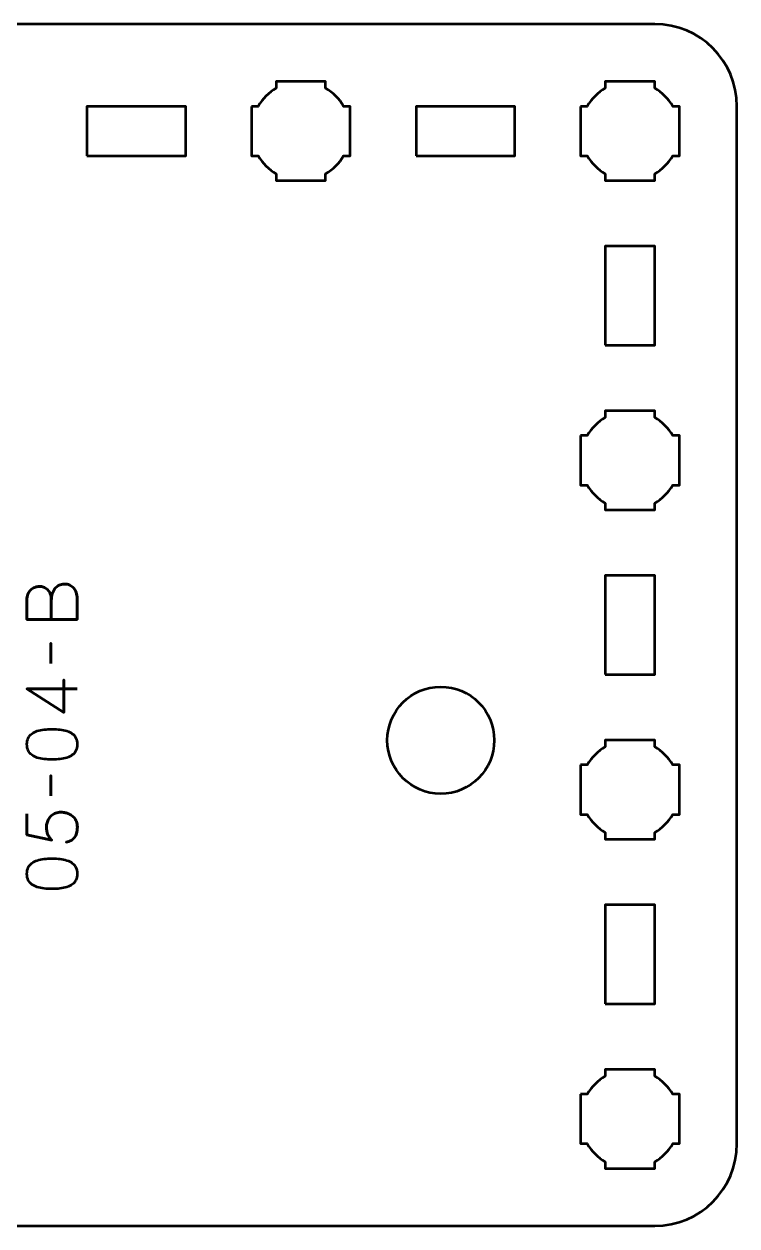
# Model space of a CAD drawing. Header units: centimetres. Extents: x -15.2 to -5.8, y -26.5 to -11.2.
# Drawn here: x -10.18 to -5.85, y -26.5 to -19.2 of the extents above; entities that cross this region are included whole.
import ezdxf

# ---------------------------------------------------------------- set-up
doc = ezdxf.new("R2010")
doc.units = ezdxf.units.CM
doc.header["$MEASUREMENT"] = 0
doc.layers.add('Layer 1', color=7, linetype='Continuous')

msp = doc.modelspace()

# ---------------------------------------------------------------- linework, layer by layer
at = {"layer": 'Layer 1', "lineweight": 53}
for points in [[(-9.8, -20.00001), (-9.2, -20.00001), (-9.2, -19.70001), (-9.8, -19.70001), (-9.8, -20.00001)], [(-7.8, -20.00001), (-7.2, -20.00001), (-7.2, -19.70001), (-7.8, -19.70001), (-7.8, -20.00001)], [(-6.65, -21.15001), (-6.35, -21.15001), (-6.35, -20.55001), (-6.65, -20.55001), (-6.65, -21.15001)], [(-6.65, -23.15001), (-6.35, -23.15001), (-6.35, -22.55001), (-6.65, -22.55001), (-6.65, -23.15001)], [(-6.65, -25.15001), (-6.35, -25.15001), (-6.35, -24.55001), (-6.65, -24.55001), (-6.65, -25.15001)]]:
    msp.add_lwpolyline(points, close=True, dxfattribs=at)
msp.add_ellipse((-7.65, -23.55), major_axis=(0, 0.325), ratio=1, dxfattribs=at)
for points, knots in [([(-15.15, -26.00001), (-15.15, -26.00001), (-15.15, -19.70001), (-15.15, -19.70001), (-15.15, -19.70001), (-15.15, -19.42392), (-14.92609, -19.20001), (-14.65, -19.20001), (-14.65, -19.20001), (-14.65, -19.20001), (-6.35, -19.20001), (-6.35, -19.20001), (-6.35, -19.20001), (-6.07391, -19.20001), (-5.85, -19.42392), (-5.85, -19.70001), (-5.85, -19.70001), (-5.85, -19.70001), (-5.85, -26.00001), (-5.85, -26.00001), (-5.85, -26.00001), (-5.85, -26.2761), (-6.07391, -26.50001), (-6.35, -26.50001), (-6.35, -26.50001), (-6.35, -26.50001), (-14.65, -26.50001), (-14.65, -26.50001), (-14.65, -26.50001), (-14.92609, -26.50001), (-15.15, -26.2761), (-15.15, -26.00001)], [0, 0, 0, 0, 0.125, 0.125, 0.125, 0.125, 0.25, 0.25, 0.25, 0.25, 0.375, 0.375, 0.375, 0.375, 0.5, 0.5, 0.5, 0.5, 0.625, 0.625, 0.625, 0.625, 0.75, 0.75, 0.75, 0.75, 0.875, 0.875, 0.875, 0.875, 1, 1, 1, 1]), ([(-8.8, -19.70001), (-8.8, -19.70001), (-8.75985, -19.70001), (-8.75985, -19.70001), (-8.75985, -19.70001), (-8.7335, -19.65448), (-8.69553, -19.61651), (-8.65, -19.59016), (-8.65, -19.59016), (-8.65, -19.59016), (-8.65, -19.55001), (-8.65, -19.55001), (-8.65, -19.55001), (-8.65, -19.55001), (-8.5, -19.55001), (-8.5, -19.55001), (-8.5, -19.55001), (-8.5, -19.55001), (-8.35, -19.55001), (-8.35, -19.55001), (-8.35, -19.55001), (-8.35, -19.55001), (-8.35, -19.59016), (-8.35, -19.59016), (-8.35, -19.59016), (-8.30447, -19.61651), (-8.2665, -19.65448), (-8.24015, -19.70001), (-8.24015, -19.70001), (-8.24015, -19.70001), (-8.2, -19.70001), (-8.2, -19.70001), (-8.2, -19.70001), (-8.2, -19.70001), (-8.2, -19.85001), (-8.2, -19.85001), (-8.2, -19.85001), (-8.2, -19.85001), (-8.2, -20.00001), (-8.2, -20.00001), (-8.2, -20.00001), (-8.2, -20.00001), (-8.24015, -20.00001), (-8.24015, -20.00001), (-8.24015, -20.00001), (-8.2665, -20.04554), (-8.30447, -20.08351), (-8.35, -20.10986), (-8.35, -20.10986), (-8.35, -20.10986), (-8.35, -20.15001), (-8.35, -20.15001), (-8.35, -20.15001), (-8.35, -20.15001), (-8.5, -20.15001), (-8.5, -20.15001), (-8.5, -20.15001), (-8.5, -20.15001), (-8.65, -20.15001), (-8.65, -20.15001), (-8.65, -20.15001), (-8.65, -20.15001), (-8.65, -20.10986), (-8.65, -20.10986), (-8.65, -20.10986), (-8.69553, -20.08351), (-8.7335, -20.04554), (-8.75985, -20.00001), (-8.75985, -20.00001), (-8.75985, -20.00001), (-8.8, -20.00001), (-8.8, -20.00001), (-8.8, -20.00001), (-8.8, -20.00001), (-8.8, -19.85001), (-8.8, -19.85001), (-8.8, -19.85001), (-8.8, -19.85001), (-8.8, -19.70001), (-8.8, -19.70001)], [0, 0, 0, 0, 0.05, 0.05, 0.05, 0.05, 0.1, 0.1, 0.1, 0.1, 0.15, 0.15, 0.15, 0.15, 0.2, 0.2, 0.2, 0.2, 0.25, 0.25, 0.25, 0.25, 0.3, 0.3, 0.3, 0.3, 0.35, 0.35, 0.35, 0.35, 0.4, 0.4, 0.4, 0.4, 0.45, 0.45, 0.45, 0.45, 0.5, 0.5, 0.5, 0.5, 0.55, 0.55, 0.55, 0.55, 0.6, 0.6, 0.6, 0.6, 0.65, 0.65, 0.65, 0.65, 0.7, 0.7, 0.7, 0.7, 0.75, 0.75, 0.75, 0.75, 0.8, 0.8, 0.8, 0.8, 0.85, 0.85, 0.85, 0.85, 0.9, 0.9, 0.9, 0.9, 0.95, 0.95, 0.95, 0.95, 1, 1, 1, 1]), ([(-6.8, -19.70001), (-6.8, -19.70001), (-6.75985, -19.70001), (-6.75985, -19.70001), (-6.75985, -19.70001), (-6.7335, -19.65448), (-6.69553, -19.61651), (-6.65, -19.59016), (-6.65, -19.59016), (-6.65, -19.59016), (-6.65, -19.55001), (-6.65, -19.55001), (-6.65, -19.55001), (-6.65, -19.55001), (-6.5, -19.55001), (-6.5, -19.55001), (-6.5, -19.55001), (-6.5, -19.55001), (-6.35, -19.55001), (-6.35, -19.55001), (-6.35, -19.55001), (-6.35, -19.55001), (-6.35, -19.59016), (-6.35, -19.59016), (-6.35, -19.59016), (-6.30447, -19.61651), (-6.2665, -19.65448), (-6.24015, -19.70001), (-6.24015, -19.70001), (-6.24015, -19.70001), (-6.2, -19.70001), (-6.2, -19.70001), (-6.2, -19.70001), (-6.2, -19.70001), (-6.2, -19.85001), (-6.2, -19.85001), (-6.2, -19.85001), (-6.2, -19.85001), (-6.2, -20.00001), (-6.2, -20.00001), (-6.2, -20.00001), (-6.2, -20.00001), (-6.24015, -20.00001), (-6.24015, -20.00001), (-6.24015, -20.00001), (-6.2665, -20.04554), (-6.30447, -20.08351), (-6.35, -20.10986), (-6.35, -20.10986), (-6.35, -20.10986), (-6.35, -20.15001), (-6.35, -20.15001), (-6.35, -20.15001), (-6.35, -20.15001), (-6.5, -20.15001), (-6.5, -20.15001), (-6.5, -20.15001), (-6.5, -20.15001), (-6.65, -20.15001), (-6.65, -20.15001), (-6.65, -20.15001), (-6.65, -20.15001), (-6.65, -20.10986), (-6.65, -20.10986), (-6.65, -20.10986), (-6.69553, -20.08351), (-6.7335, -20.04554), (-6.75985, -20.00001), (-6.75985, -20.00001), (-6.75985, -20.00001), (-6.8, -20.00001), (-6.8, -20.00001), (-6.8, -20.00001), (-6.8, -20.00001), (-6.8, -19.85001), (-6.8, -19.85001), (-6.8, -19.85001), (-6.8, -19.85001), (-6.8, -19.70001), (-6.8, -19.70001)], [0, 0, 0, 0, 0.05, 0.05, 0.05, 0.05, 0.1, 0.1, 0.1, 0.1, 0.15, 0.15, 0.15, 0.15, 0.2, 0.2, 0.2, 0.2, 0.25, 0.25, 0.25, 0.25, 0.3, 0.3, 0.3, 0.3, 0.35, 0.35, 0.35, 0.35, 0.4, 0.4, 0.4, 0.4, 0.45, 0.45, 0.45, 0.45, 0.5, 0.5, 0.5, 0.5, 0.55, 0.55, 0.55, 0.55, 0.6, 0.6, 0.6, 0.6, 0.65, 0.65, 0.65, 0.65, 0.7, 0.7, 0.7, 0.7, 0.75, 0.75, 0.75, 0.75, 0.8, 0.8, 0.8, 0.8, 0.85, 0.85, 0.85, 0.85, 0.9, 0.9, 0.9, 0.9, 0.95, 0.95, 0.95, 0.95, 1, 1, 1, 1]), ([(-6.8, -21.70001), (-6.8, -21.70001), (-6.75985, -21.70001), (-6.75985, -21.70001), (-6.75985, -21.70001), (-6.7335, -21.65448), (-6.69553, -21.61651), (-6.65, -21.59016), (-6.65, -21.59016), (-6.65, -21.59016), (-6.65, -21.55001), (-6.65, -21.55001), (-6.65, -21.55001), (-6.65, -21.55001), (-6.5, -21.55001), (-6.5, -21.55001), (-6.5, -21.55001), (-6.5, -21.55001), (-6.35, -21.55001), (-6.35, -21.55001), (-6.35, -21.55001), (-6.35, -21.55001), (-6.35, -21.59016), (-6.35, -21.59016), (-6.35, -21.59016), (-6.30447, -21.61651), (-6.2665, -21.65448), (-6.24015, -21.70001), (-6.24015, -21.70001), (-6.24015, -21.70001), (-6.2, -21.70001), (-6.2, -21.70001), (-6.2, -21.70001), (-6.2, -21.70001), (-6.2, -21.85001), (-6.2, -21.85001), (-6.2, -21.85001), (-6.2, -21.85001), (-6.2, -22.00001), (-6.2, -22.00001), (-6.2, -22.00001), (-6.2, -22.00001), (-6.24015, -22.00001), (-6.24015, -22.00001), (-6.24015, -22.00001), (-6.2665, -22.04554), (-6.30447, -22.08351), (-6.35, -22.10986), (-6.35, -22.10986), (-6.35, -22.10986), (-6.35, -22.15001), (-6.35, -22.15001), (-6.35, -22.15001), (-6.35, -22.15001), (-6.5, -22.15001), (-6.5, -22.15001), (-6.5, -22.15001), (-6.5, -22.15001), (-6.65, -22.15001), (-6.65, -22.15001), (-6.65, -22.15001), (-6.65, -22.15001), (-6.65, -22.10986), (-6.65, -22.10986), (-6.65, -22.10986), (-6.69553, -22.08351), (-6.7335, -22.04554), (-6.75985, -22.00001), (-6.75985, -22.00001), (-6.75985, -22.00001), (-6.8, -22.00001), (-6.8, -22.00001), (-6.8, -22.00001), (-6.8, -22.00001), (-6.8, -21.85001), (-6.8, -21.85001), (-6.8, -21.85001), (-6.8, -21.85001), (-6.8, -21.70001), (-6.8, -21.70001)], [0, 0, 0, 0, 0.05, 0.05, 0.05, 0.05, 0.1, 0.1, 0.1, 0.1, 0.15, 0.15, 0.15, 0.15, 0.2, 0.2, 0.2, 0.2, 0.25, 0.25, 0.25, 0.25, 0.3, 0.3, 0.3, 0.3, 0.35, 0.35, 0.35, 0.35, 0.4, 0.4, 0.4, 0.4, 0.45, 0.45, 0.45, 0.45, 0.5, 0.5, 0.5, 0.5, 0.55, 0.55, 0.55, 0.55, 0.6, 0.6, 0.6, 0.6, 0.65, 0.65, 0.65, 0.65, 0.7, 0.7, 0.7, 0.7, 0.75, 0.75, 0.75, 0.75, 0.8, 0.8, 0.8, 0.8, 0.85, 0.85, 0.85, 0.85, 0.9, 0.9, 0.9, 0.9, 0.95, 0.95, 0.95, 0.95, 1, 1, 1, 1]), ([(-6.8, -23.70001), (-6.8, -23.70001), (-6.75985, -23.70001), (-6.75985, -23.70001), (-6.75985, -23.70001), (-6.7335, -23.65448), (-6.69553, -23.61651), (-6.65, -23.59016), (-6.65, -23.59016), (-6.65, -23.59016), (-6.65, -23.55001), (-6.65, -23.55001), (-6.65, -23.55001), (-6.65, -23.55001), (-6.5, -23.55001), (-6.5, -23.55001), (-6.5, -23.55001), (-6.5, -23.55001), (-6.35, -23.55001), (-6.35, -23.55001), (-6.35, -23.55001), (-6.35, -23.55001), (-6.35, -23.59016), (-6.35, -23.59016), (-6.35, -23.59016), (-6.30447, -23.61651), (-6.2665, -23.65448), (-6.24015, -23.70001), (-6.24015, -23.70001), (-6.24015, -23.70001), (-6.2, -23.70001), (-6.2, -23.70001), (-6.2, -23.70001), (-6.2, -23.70001), (-6.2, -23.85001), (-6.2, -23.85001), (-6.2, -23.85001), (-6.2, -23.85001), (-6.2, -24.00001), (-6.2, -24.00001), (-6.2, -24.00001), (-6.2, -24.00001), (-6.24015, -24.00001), (-6.24015, -24.00001), (-6.24015, -24.00001), (-6.2665, -24.04554), (-6.30447, -24.08351), (-6.35, -24.10986), (-6.35, -24.10986), (-6.35, -24.10986), (-6.35, -24.15001), (-6.35, -24.15001), (-6.35, -24.15001), (-6.35, -24.15001), (-6.5, -24.15001), (-6.5, -24.15001), (-6.5, -24.15001), (-6.5, -24.15001), (-6.65, -24.15001), (-6.65, -24.15001), (-6.65, -24.15001), (-6.65, -24.15001), (-6.65, -24.10986), (-6.65, -24.10986), (-6.65, -24.10986), (-6.69553, -24.08351), (-6.7335, -24.04554), (-6.75985, -24.00001), (-6.75985, -24.00001), (-6.75985, -24.00001), (-6.8, -24.00001), (-6.8, -24.00001), (-6.8, -24.00001), (-6.8, -24.00001), (-6.8, -23.85001), (-6.8, -23.85001), (-6.8, -23.85001), (-6.8, -23.85001), (-6.8, -23.70001), (-6.8, -23.70001)], [0, 0, 0, 0, 0.05, 0.05, 0.05, 0.05, 0.1, 0.1, 0.1, 0.1, 0.15, 0.15, 0.15, 0.15, 0.2, 0.2, 0.2, 0.2, 0.25, 0.25, 0.25, 0.25, 0.3, 0.3, 0.3, 0.3, 0.35, 0.35, 0.35, 0.35, 0.4, 0.4, 0.4, 0.4, 0.45, 0.45, 0.45, 0.45, 0.5, 0.5, 0.5, 0.5, 0.55, 0.55, 0.55, 0.55, 0.6, 0.6, 0.6, 0.6, 0.65, 0.65, 0.65, 0.65, 0.7, 0.7, 0.7, 0.7, 0.75, 0.75, 0.75, 0.75, 0.8, 0.8, 0.8, 0.8, 0.85, 0.85, 0.85, 0.85, 0.9, 0.9, 0.9, 0.9, 0.95, 0.95, 0.95, 0.95, 1, 1, 1, 1]), ([(-6.8, -25.70001), (-6.8, -25.70001), (-6.75985, -25.70001), (-6.75985, -25.70001), (-6.75985, -25.70001), (-6.7335, -25.65448), (-6.69553, -25.61651), (-6.65, -25.59016), (-6.65, -25.59016), (-6.65, -25.59016), (-6.65, -25.55001), (-6.65, -25.55001), (-6.65, -25.55001), (-6.65, -25.55001), (-6.5, -25.55001), (-6.5, -25.55001), (-6.5, -25.55001), (-6.5, -25.55001), (-6.35, -25.55001), (-6.35, -25.55001), (-6.35, -25.55001), (-6.35, -25.55001), (-6.35, -25.59016), (-6.35, -25.59016), (-6.35, -25.59016), (-6.30447, -25.61651), (-6.2665, -25.65448), (-6.24015, -25.70001), (-6.24015, -25.70001), (-6.24015, -25.70001), (-6.2, -25.70001), (-6.2, -25.70001), (-6.2, -25.70001), (-6.2, -25.70001), (-6.2, -25.85001), (-6.2, -25.85001), (-6.2, -25.85001), (-6.2, -25.85001), (-6.2, -26.00001), (-6.2, -26.00001), (-6.2, -26.00001), (-6.2, -26.00001), (-6.24015, -26.00001), (-6.24015, -26.00001), (-6.24015, -26.00001), (-6.2665, -26.04554), (-6.30447, -26.08351), (-6.35, -26.10986), (-6.35, -26.10986), (-6.35, -26.10986), (-6.35, -26.15001), (-6.35, -26.15001), (-6.35, -26.15001), (-6.35, -26.15001), (-6.5, -26.15001), (-6.5, -26.15001), (-6.5, -26.15001), (-6.5, -26.15001), (-6.65, -26.15001), (-6.65, -26.15001), (-6.65, -26.15001), (-6.65, -26.15001), (-6.65, -26.10986), (-6.65, -26.10986), (-6.65, -26.10986), (-6.69553, -26.08351), (-6.7335, -26.04554), (-6.75985, -26.00001), (-6.75985, -26.00001), (-6.75985, -26.00001), (-6.8, -26.00001), (-6.8, -26.00001), (-6.8, -26.00001), (-6.8, -26.00001), (-6.8, -25.85001), (-6.8, -25.85001), (-6.8, -25.85001), (-6.8, -25.85001), (-6.8, -25.70001), (-6.8, -25.70001)], [0, 0, 0, 0, 0.05, 0.05, 0.05, 0.05, 0.1, 0.1, 0.1, 0.1, 0.15, 0.15, 0.15, 0.15, 0.2, 0.2, 0.2, 0.2, 0.25, 0.25, 0.25, 0.25, 0.3, 0.3, 0.3, 0.3, 0.35, 0.35, 0.35, 0.35, 0.4, 0.4, 0.4, 0.4, 0.45, 0.45, 0.45, 0.45, 0.5, 0.5, 0.5, 0.5, 0.55, 0.55, 0.55, 0.55, 0.6, 0.6, 0.6, 0.6, 0.65, 0.65, 0.65, 0.65, 0.7, 0.7, 0.7, 0.7, 0.75, 0.75, 0.75, 0.75, 0.8, 0.8, 0.8, 0.8, 0.85, 0.85, 0.85, 0.85, 0.9, 0.9, 0.9, 0.9, 0.95, 0.95, 0.95, 0.95, 1, 1, 1, 1])]:
    msp.add_open_spline(points, degree=3, knots=knots, dxfattribs=at)
at = {"layer": 'Layer 1', "color": 5, "lineweight": 53}
for points, knots in [([(-10.01685, -22.81743), (-10.01685, -22.81743), (-10.01685, -22.70017), (-10.01685, -22.70017), (-10.01685, -22.70017), (-10.01692, -22.68493), (-10.01903, -22.67195), (-10.0232, -22.66101), (-10.0232, -22.66101), (-10.02729, -22.65014), (-10.03286, -22.64133), (-10.03985, -22.63448), (-10.03985, -22.63448), (-10.04683, -22.62764), (-10.05473, -22.6227), (-10.06348, -22.61959), (-10.06348, -22.61959), (-10.07216, -22.61656), (-10.08119, -22.61515), (-10.0905, -22.6155), (-10.0905, -22.6155), (-10.09982, -22.61593), (-10.10885, -22.6179), (-10.11767, -22.62143), (-10.11767, -22.62143), (-10.12649, -22.62489), (-10.13446, -22.63011), (-10.14159, -22.63695), (-10.14159, -22.63695), (-10.14871, -22.64379), (-10.15436, -22.65233), (-10.15852, -22.6627), (-10.15852, -22.6627), (-10.16275, -22.67308), (-10.16494, -22.68528), (-10.16501, -22.69932), (-10.16501, -22.69932), (-10.16501, -22.69932), (-10.16501, -22.81743), (-10.16501, -22.81743), (-10.16501, -22.81743), (-10.16501, -22.81743), (-9.85979, -22.81743), (-9.85979, -22.81743), (-9.85979, -22.81743), (-9.85979, -22.81743), (-9.85979, -22.68747), (-9.85979, -22.68747), (-9.85979, -22.68747), (-9.85979, -22.67533), (-9.86155, -22.66404), (-9.86501, -22.6536), (-9.86501, -22.6536), (-9.86854, -22.64316), (-9.87355, -22.63406), (-9.88018, -22.62616), (-9.88018, -22.62616), (-9.88688, -22.61832), (-9.89493, -22.61219), (-9.90445, -22.60781), (-9.90445, -22.60781), (-9.91398, -22.60344), (-9.92477, -22.60118), (-9.93684, -22.60111), (-9.93684, -22.60111), (-9.94897, -22.60139), (-9.95991, -22.60393), (-9.96971, -22.6088), (-9.96971, -22.6088), (-9.97952, -22.61367), (-9.98792, -22.62044), (-9.9949, -22.62919), (-9.9949, -22.62919), (-10.00196, -22.63794), (-10.00739, -22.64838), (-10.01113, -22.66038), (-10.01113, -22.66038), (-10.01487, -22.67237), (-10.01677, -22.68563), (-10.01685, -22.70017), (-10.01685, -22.70017), (-10.01677, -22.68563), (-10.01487, -22.67237), (-10.01113, -22.66038), (-10.01113, -22.66038), (-10.00739, -22.64838), (-10.00196, -22.63794), (-9.9949, -22.62919), (-9.9949, -22.62919), (-9.98792, -22.62044), (-9.97952, -22.61367), (-9.96971, -22.6088), (-9.96971, -22.6088), (-9.95991, -22.60393), (-9.94897, -22.60139), (-9.93684, -22.60111), (-9.93684, -22.60111), (-9.92477, -22.60118), (-9.91398, -22.60344), (-9.90445, -22.60781), (-9.90445, -22.60781), (-9.89493, -22.61219), (-9.88688, -22.61832), (-9.88018, -22.62616), (-9.88018, -22.62616), (-9.87355, -22.63406), (-9.86854, -22.64316), (-9.86501, -22.6536), (-9.86501, -22.6536), (-9.86155, -22.66404), (-9.85979, -22.67533), (-9.85979, -22.68747), (-9.85979, -22.68747), (-9.85979, -22.68747), (-9.85979, -22.81743), (-9.85979, -22.81743), (-9.85979, -22.81743), (-9.85979, -22.81743), (-10.16501, -22.81743), (-10.16501, -22.81743), (-10.16501, -22.81743), (-10.16501, -22.81743), (-10.16501, -22.69932), (-10.16501, -22.69932), (-10.16501, -22.69932), (-10.16494, -22.68528), (-10.16275, -22.67308), (-10.15852, -22.6627), (-10.15852, -22.6627), (-10.15436, -22.65233), (-10.14871, -22.64379), (-10.14159, -22.63695), (-10.14159, -22.63695), (-10.13446, -22.63011), (-10.12649, -22.62489), (-10.11767, -22.62143), (-10.11767, -22.62143), (-10.10885, -22.6179), (-10.09982, -22.61593), (-10.0905, -22.6155), (-10.0905, -22.6155), (-10.08119, -22.61515), (-10.07216, -22.61656), (-10.06348, -22.61959), (-10.06348, -22.61959), (-10.05473, -22.6227), (-10.04683, -22.62764), (-10.03985, -22.63448), (-10.03985, -22.63448), (-10.03286, -22.64133), (-10.02729, -22.65014), (-10.0232, -22.66101), (-10.0232, -22.66101), (-10.01903, -22.67195), (-10.01692, -22.68493), (-10.01685, -22.70017), (-10.01685, -22.70017), (-10.01685, -22.70017), (-10.01685, -22.81743), (-10.01685, -22.81743)], [0, 0, 0, 0, 0.025, 0.025, 0.025, 0.025, 0.05, 0.05, 0.05, 0.05, 0.075, 0.075, 0.075, 0.075, 0.1, 0.1, 0.1, 0.1, 0.125, 0.125, 0.125, 0.125, 0.15, 0.15, 0.15, 0.15, 0.175, 0.175, 0.175, 0.175, 0.2, 0.2, 0.2, 0.2, 0.225, 0.225, 0.225, 0.225, 0.25, 0.25, 0.25, 0.25, 0.275, 0.275, 0.275, 0.275, 0.3, 0.3, 0.3, 0.3, 0.325, 0.325, 0.325, 0.325, 0.35, 0.35, 0.35, 0.35, 0.375, 0.375, 0.375, 0.375, 0.4, 0.4, 0.4, 0.4, 0.425, 0.425, 0.425, 0.425, 0.45, 0.45, 0.45, 0.45, 0.475, 0.475, 0.475, 0.475, 0.5, 0.5, 0.5, 0.5, 0.525, 0.525, 0.525, 0.525, 0.55, 0.55, 0.55, 0.55, 0.575, 0.575, 0.575, 0.575, 0.6, 0.6, 0.6, 0.6, 0.625, 0.625, 0.625, 0.625, 0.65, 0.65, 0.65, 0.65, 0.675, 0.675, 0.675, 0.675, 0.7, 0.7, 0.7, 0.7, 0.725, 0.725, 0.725, 0.725, 0.75, 0.75, 0.75, 0.75, 0.775, 0.775, 0.775, 0.775, 0.8, 0.8, 0.8, 0.8, 0.825, 0.825, 0.825, 0.825, 0.85, 0.85, 0.85, 0.85, 0.875, 0.875, 0.875, 0.875, 0.9, 0.9, 0.9, 0.9, 0.925, 0.925, 0.925, 0.925, 0.95, 0.95, 0.95, 0.95, 0.975, 0.975, 0.975, 0.975, 1, 1, 1, 1]), ([(-10.01939, -23.08328), (-10.01939, -23.08328), (-10.01939, -22.96009), (-10.01939, -22.96009), (-10.01939, -22.96009), (-10.01939, -22.96009), (-10.01939, -23.08328), (-10.01939, -23.08328)], [0, 0, 0, 0, 0.5, 0.5, 0.5, 0.5, 1, 1, 1, 1]), ([(-9.85979, -23.23822), (-9.85979, -23.23822), (-10.16501, -23.23822), (-10.16501, -23.23822), (-10.16501, -23.23822), (-10.16501, -23.23822), (-9.94107, -23.38215), (-9.94107, -23.38215), (-9.94107, -23.38215), (-9.94107, -23.38215), (-9.94107, -23.18403), (-9.94107, -23.18403), (-9.94107, -23.18403), (-9.94107, -23.18403), (-9.94107, -23.38215), (-9.94107, -23.38215), (-9.94107, -23.38215), (-9.94107, -23.38215), (-10.16501, -23.23822), (-10.16501, -23.23822), (-10.16501, -23.23822), (-10.16501, -23.23822), (-9.85979, -23.23822), (-9.85979, -23.23822)], [0, 0, 0, 0, 0.1666667, 0.1666667, 0.1666667, 0.1666667, 0.3333333, 0.3333333, 0.3333333, 0.3333333, 0.5, 0.5, 0.5, 0.5, 0.6666667, 0.6666667, 0.6666667, 0.6666667, 0.8333333, 0.8333333, 0.8333333, 0.8333333, 1, 1, 1, 1]), ([(-9.85979, -23.57476), (-9.85986, -23.55995), (-9.86247, -23.54718), (-9.86755, -23.53652), (-9.86755, -23.53652), (-9.87263, -23.52594), (-9.8799, -23.51712), (-9.88914, -23.51007), (-9.88914, -23.51007), (-9.89845, -23.50308), (-9.90946, -23.49758), (-9.92216, -23.49349), (-9.92216, -23.49349), (-9.93486, -23.48946), (-9.94876, -23.48657), (-9.964, -23.48495), (-9.964, -23.48495), (-9.97924, -23.48325), (-9.99526, -23.48241), (-10.01219, -23.48248), (-10.01219, -23.48248), (-10.02905, -23.48241), (-10.04507, -23.48325), (-10.06024, -23.48495), (-10.06024, -23.48495), (-10.07541, -23.48657), (-10.08938, -23.48946), (-10.10208, -23.49349), (-10.10208, -23.49349), (-10.11471, -23.49758), (-10.12571, -23.50308), (-10.1351, -23.51007), (-10.1351, -23.51007), (-10.14441, -23.51712), (-10.15168, -23.52594), (-10.15676, -23.53652), (-10.15676, -23.53652), (-10.16191, -23.54718), (-10.16452, -23.55995), (-10.16459, -23.57476), (-10.16459, -23.57476), (-10.16452, -23.58958), (-10.16191, -23.60235), (-10.15676, -23.61301), (-10.15676, -23.61301), (-10.15168, -23.62359), (-10.14441, -23.63241), (-10.1351, -23.63946), (-10.1351, -23.63946), (-10.12571, -23.64645), (-10.11471, -23.65195), (-10.10208, -23.65604), (-10.10208, -23.65604), (-10.08938, -23.66007), (-10.07541, -23.66296), (-10.06024, -23.66458), (-10.06024, -23.66458), (-10.04507, -23.66627), (-10.02905, -23.66712), (-10.01219, -23.66705), (-10.01219, -23.66705), (-9.99526, -23.66712), (-9.97924, -23.66627), (-9.964, -23.66458), (-9.964, -23.66458), (-9.94876, -23.66296), (-9.93486, -23.66007), (-9.92216, -23.65604), (-9.92216, -23.65604), (-9.90946, -23.65195), (-9.89845, -23.64645), (-9.88914, -23.63946), (-9.88914, -23.63946), (-9.8799, -23.63241), (-9.87263, -23.62359), (-9.86755, -23.61301), (-9.86755, -23.61301), (-9.86247, -23.60235), (-9.85986, -23.58958), (-9.85979, -23.57476)], [0, 0, 0, 0, 0.05, 0.05, 0.05, 0.05, 0.1, 0.1, 0.1, 0.1, 0.15, 0.15, 0.15, 0.15, 0.2, 0.2, 0.2, 0.2, 0.25, 0.25, 0.25, 0.25, 0.3, 0.3, 0.3, 0.3, 0.35, 0.35, 0.35, 0.35, 0.4, 0.4, 0.4, 0.4, 0.45, 0.45, 0.45, 0.45, 0.5, 0.5, 0.5, 0.5, 0.55, 0.55, 0.55, 0.55, 0.6, 0.6, 0.6, 0.6, 0.65, 0.65, 0.65, 0.65, 0.7, 0.7, 0.7, 0.7, 0.75, 0.75, 0.75, 0.75, 0.8, 0.8, 0.8, 0.8, 0.85, 0.85, 0.85, 0.85, 0.9, 0.9, 0.9, 0.9, 0.95, 0.95, 0.95, 0.95, 1, 1, 1, 1]), ([(-9.85979, -23.57476), (-9.85986, -23.55995), (-9.86247, -23.54718), (-9.86755, -23.53652), (-9.86755, -23.53652), (-9.87263, -23.52594), (-9.8799, -23.51712), (-9.88914, -23.51007), (-9.88914, -23.51007), (-9.89845, -23.50308), (-9.90946, -23.49758), (-9.92216, -23.49349), (-9.92216, -23.49349), (-9.93486, -23.48946), (-9.94876, -23.48657), (-9.964, -23.48495), (-9.964, -23.48495), (-9.97924, -23.48325), (-9.99526, -23.48241), (-10.01219, -23.48248), (-10.01219, -23.48248), (-10.02905, -23.48241), (-10.04507, -23.48325), (-10.06024, -23.48495), (-10.06024, -23.48495), (-10.07541, -23.48657), (-10.08938, -23.48946), (-10.10208, -23.49349), (-10.10208, -23.49349), (-10.11471, -23.49758), (-10.12571, -23.50308), (-10.1351, -23.51007), (-10.1351, -23.51007), (-10.14441, -23.51712), (-10.15168, -23.52594), (-10.15676, -23.53652), (-10.15676, -23.53652), (-10.16191, -23.54718), (-10.16452, -23.55995), (-10.16459, -23.57476), (-10.16459, -23.57476), (-10.16452, -23.58958), (-10.16191, -23.60235), (-10.15676, -23.61301), (-10.15676, -23.61301), (-10.15168, -23.62359), (-10.14441, -23.63241), (-10.1351, -23.63946), (-10.1351, -23.63946), (-10.12571, -23.64645), (-10.11471, -23.65195), (-10.10208, -23.65604), (-10.10208, -23.65604), (-10.08938, -23.66007), (-10.07541, -23.66296), (-10.06024, -23.66458), (-10.06024, -23.66458), (-10.04507, -23.66627), (-10.02905, -23.66712), (-10.01219, -23.66705), (-10.01219, -23.66705), (-9.99526, -23.66712), (-9.97924, -23.66627), (-9.964, -23.66458), (-9.964, -23.66458), (-9.94876, -23.66296), (-9.93486, -23.66007), (-9.92216, -23.65604), (-9.92216, -23.65604), (-9.90946, -23.65195), (-9.89845, -23.64645), (-9.88914, -23.63946), (-9.88914, -23.63946), (-9.8799, -23.63241), (-9.87263, -23.62359), (-9.86755, -23.61301), (-9.86755, -23.61301), (-9.86247, -23.60235), (-9.85986, -23.58958), (-9.85979, -23.57476)], [0, 0, 0, 0, 0.05, 0.05, 0.05, 0.05, 0.1, 0.1, 0.1, 0.1, 0.15, 0.15, 0.15, 0.15, 0.2, 0.2, 0.2, 0.2, 0.25, 0.25, 0.25, 0.25, 0.3, 0.3, 0.3, 0.3, 0.35, 0.35, 0.35, 0.35, 0.4, 0.4, 0.4, 0.4, 0.45, 0.45, 0.45, 0.45, 0.5, 0.5, 0.5, 0.5, 0.55, 0.55, 0.55, 0.55, 0.6, 0.6, 0.6, 0.6, 0.65, 0.65, 0.65, 0.65, 0.7, 0.7, 0.7, 0.7, 0.75, 0.75, 0.75, 0.75, 0.8, 0.8, 0.8, 0.8, 0.85, 0.85, 0.85, 0.85, 0.9, 0.9, 0.9, 0.9, 0.95, 0.95, 0.95, 0.95, 1, 1, 1, 1]), ([(-10.01939, -23.88718), (-10.01939, -23.88718), (-10.01939, -23.76399), (-10.01939, -23.76399), (-10.01939, -23.76399), (-10.01939, -23.76399), (-10.01939, -23.88718), (-10.01939, -23.88718)], [0, 0, 0, 0, 0.5, 0.5, 0.5, 0.5, 1, 1, 1, 1]), ([(-10.16501, -23.99682), (-10.16501, -23.99682), (-10.16501, -24.12382), (-10.16501, -24.12382), (-10.16501, -24.12382), (-10.16501, -24.12382), (-10.01346, -24.15769), (-10.01346, -24.15769), (-10.01346, -24.15769), (-10.01854, -24.15176), (-10.02312, -24.14612), (-10.02715, -24.14068), (-10.02715, -24.14068), (-10.03117, -24.13532), (-10.03455, -24.12968), (-10.03738, -24.12368), (-10.03738, -24.12368), (-10.0402, -24.11775), (-10.04232, -24.11098), (-10.0438, -24.10336), (-10.0438, -24.10336), (-10.04528, -24.09581), (-10.04606, -24.08678), (-10.04606, -24.07641), (-10.04606, -24.07641), (-10.04606, -24.06794), (-10.04493, -24.05947), (-10.0426, -24.05101), (-10.0426, -24.05101), (-10.04034, -24.04254), (-10.03688, -24.0345), (-10.0323, -24.02688), (-10.0323, -24.02688), (-10.02764, -24.01919), (-10.02185, -24.01241), (-10.01487, -24.00649), (-10.01487, -24.00649), (-10.00788, -24.00049), (-9.9997, -23.99576), (-9.99032, -23.99238), (-9.99032, -23.99238), (-9.98093, -23.98892), (-9.97028, -23.98716), (-9.95843, -23.98709), (-9.95843, -23.98709), (-9.95405, -23.98701), (-9.94855, -23.98751), (-9.94206, -23.9885), (-9.94206, -23.9885), (-9.93557, -23.98941), (-9.92851, -23.99111), (-9.92103, -23.99351), (-9.92103, -23.99351), (-9.91355, -23.9959), (-9.90614, -23.99929), (-9.89881, -24.00359), (-9.89881, -24.00359), (-9.89147, -24.0079), (-9.88477, -24.0134), (-9.8787, -24.02003), (-9.8787, -24.02003), (-9.87263, -24.02667), (-9.86776, -24.03471), (-9.86409, -24.04409), (-9.86409, -24.04409), (-9.8605, -24.05355), (-9.85859, -24.06463), (-9.85852, -24.07725), (-9.85852, -24.07725), (-9.85859, -24.09235), (-9.86021, -24.10505), (-9.86325, -24.11535), (-9.86325, -24.11535), (-9.86635, -24.12566), (-9.87037, -24.13405), (-9.87545, -24.14054), (-9.87545, -24.14054), (-9.88053, -24.1471), (-9.88611, -24.15218), (-9.89217, -24.15585), (-9.89217, -24.15585), (-9.89824, -24.15952), (-9.90431, -24.16227), (-9.91038, -24.16411), (-9.91038, -24.16411), (-9.91645, -24.16594), (-9.92202, -24.16735), (-9.9271, -24.16827), (-9.9271, -24.16827), (-9.92202, -24.16735), (-9.91645, -24.16594), (-9.91038, -24.16411), (-9.91038, -24.16411), (-9.90431, -24.16227), (-9.89824, -24.15952), (-9.89217, -24.15585), (-9.89217, -24.15585), (-9.88611, -24.15218), (-9.88053, -24.1471), (-9.87545, -24.14054), (-9.87545, -24.14054), (-9.87037, -24.13405), (-9.86635, -24.12566), (-9.86325, -24.11535), (-9.86325, -24.11535), (-9.86021, -24.10505), (-9.85859, -24.09235), (-9.85852, -24.07725), (-9.85852, -24.07725), (-9.85859, -24.06463), (-9.8605, -24.05355), (-9.86409, -24.04409), (-9.86409, -24.04409), (-9.86776, -24.03471), (-9.87263, -24.02667), (-9.8787, -24.02003), (-9.8787, -24.02003), (-9.88477, -24.0134), (-9.89147, -24.0079), (-9.89881, -24.00359), (-9.89881, -24.00359), (-9.90614, -23.99929), (-9.91355, -23.9959), (-9.92103, -23.99351), (-9.92103, -23.99351), (-9.92851, -23.99111), (-9.93557, -23.98941), (-9.94206, -23.9885), (-9.94206, -23.9885), (-9.94855, -23.98751), (-9.95405, -23.98701), (-9.95843, -23.98709), (-9.95843, -23.98709), (-9.97028, -23.98716), (-9.98093, -23.98892), (-9.99032, -23.99238), (-9.99032, -23.99238), (-9.9997, -23.99576), (-10.00788, -24.00049), (-10.01487, -24.00649), (-10.01487, -24.00649), (-10.02185, -24.01241), (-10.02764, -24.01919), (-10.0323, -24.02688), (-10.0323, -24.02688), (-10.03688, -24.0345), (-10.04034, -24.04254), (-10.0426, -24.05101), (-10.0426, -24.05101), (-10.04493, -24.05947), (-10.04606, -24.06794), (-10.04606, -24.07641), (-10.04606, -24.07641), (-10.04606, -24.08678), (-10.04528, -24.09581), (-10.0438, -24.10336), (-10.0438, -24.10336), (-10.04232, -24.11098), (-10.0402, -24.11775), (-10.03738, -24.12368), (-10.03738, -24.12368), (-10.03455, -24.12968), (-10.03117, -24.13532), (-10.02715, -24.14068), (-10.02715, -24.14068), (-10.02312, -24.14612), (-10.01854, -24.15176), (-10.01346, -24.15769), (-10.01346, -24.15769), (-10.01346, -24.15769), (-10.16501, -24.12382), (-10.16501, -24.12382), (-10.16501, -24.12382), (-10.16501, -24.12382), (-10.16501, -23.99682), (-10.16501, -23.99682)], [0, 0, 0, 0, 0.0227273, 0.0227273, 0.0227273, 0.0227273, 0.0454545, 0.0454545, 0.0454545, 0.0454545, 0.0681818, 0.0681818, 0.0681818, 0.0681818, 0.0909091, 0.0909091, 0.0909091, 0.0909091, 0.1136364, 0.1136364, 0.1136364, 0.1136364, 0.1363636, 0.1363636, 0.1363636, 0.1363636, 0.1590909, 0.1590909, 0.1590909, 0.1590909, 0.1818182, 0.1818182, 0.1818182, 0.1818182, 0.2045455, 0.2045455, 0.2045455, 0.2045455, 0.2272727, 0.2272727, 0.2272727, 0.2272727, 0.25, 0.25, 0.25, 0.25, 0.2727273, 0.2727273, 0.2727273, 0.2727273, 0.2954545, 0.2954545, 0.2954545, 0.2954545, 0.3181818, 0.3181818, 0.3181818, 0.3181818, 0.3409091, 0.3409091, 0.3409091, 0.3409091, 0.3636364, 0.3636364, 0.3636364, 0.3636364, 0.3863636, 0.3863636, 0.3863636, 0.3863636, 0.4090909, 0.4090909, 0.4090909, 0.4090909, 0.4318182, 0.4318182, 0.4318182, 0.4318182, 0.4545455, 0.4545455, 0.4545455, 0.4545455, 0.4772727, 0.4772727, 0.4772727, 0.4772727, 0.5, 0.5, 0.5, 0.5, 0.5227273, 0.5227273, 0.5227273, 0.5227273, 0.5454545, 0.5454545, 0.5454545, 0.5454545, 0.5681818, 0.5681818, 0.5681818, 0.5681818, 0.5909091, 0.5909091, 0.5909091, 0.5909091, 0.6136364, 0.6136364, 0.6136364, 0.6136364, 0.6363636, 0.6363636, 0.6363636, 0.6363636, 0.6590909, 0.6590909, 0.6590909, 0.6590909, 0.6818182, 0.6818182, 0.6818182, 0.6818182, 0.7045455, 0.7045455, 0.7045455, 0.7045455, 0.7272727, 0.7272727, 0.7272727, 0.7272727, 0.75, 0.75, 0.75, 0.75, 0.7727273, 0.7727273, 0.7727273, 0.7727273, 0.7954545, 0.7954545, 0.7954545, 0.7954545, 0.8181818, 0.8181818, 0.8181818, 0.8181818, 0.8409091, 0.8409091, 0.8409091, 0.8409091, 0.8636364, 0.8636364, 0.8636364, 0.8636364, 0.8863636, 0.8863636, 0.8863636, 0.8863636, 0.9090909, 0.9090909, 0.9090909, 0.9090909, 0.9318182, 0.9318182, 0.9318182, 0.9318182, 0.9545455, 0.9545455, 0.9545455, 0.9545455, 0.9772727, 0.9772727, 0.9772727, 0.9772727, 1, 1, 1, 1]), ([(-9.85979, -24.36088), (-9.85986, -24.34607), (-9.86247, -24.3333), (-9.86755, -24.32264), (-9.86755, -24.32264), (-9.87263, -24.31206), (-9.8799, -24.30324), (-9.88914, -24.29619), (-9.88914, -24.29619), (-9.89845, -24.2892), (-9.90946, -24.2837), (-9.92216, -24.27961), (-9.92216, -24.27961), (-9.93486, -24.27558), (-9.94876, -24.27269), (-9.964, -24.27107), (-9.964, -24.27107), (-9.97924, -24.26937), (-9.99526, -24.26853), (-10.01219, -24.2686), (-10.01219, -24.2686), (-10.02905, -24.26853), (-10.04507, -24.26937), (-10.06024, -24.27107), (-10.06024, -24.27107), (-10.07541, -24.27269), (-10.08938, -24.27558), (-10.10208, -24.27961), (-10.10208, -24.27961), (-10.11471, -24.2837), (-10.12571, -24.2892), (-10.1351, -24.29619), (-10.1351, -24.29619), (-10.14441, -24.30324), (-10.15168, -24.31206), (-10.15676, -24.32264), (-10.15676, -24.32264), (-10.16191, -24.3333), (-10.16452, -24.34607), (-10.16459, -24.36088), (-10.16459, -24.36088), (-10.16452, -24.3757), (-10.16191, -24.38847), (-10.15676, -24.39913), (-10.15676, -24.39913), (-10.15168, -24.40971), (-10.14441, -24.41853), (-10.1351, -24.42558), (-10.1351, -24.42558), (-10.12571, -24.43257), (-10.11471, -24.43807), (-10.10208, -24.44216), (-10.10208, -24.44216), (-10.08938, -24.44619), (-10.07541, -24.44908), (-10.06024, -24.4507), (-10.06024, -24.4507), (-10.04507, -24.45239), (-10.02905, -24.45324), (-10.01219, -24.45317), (-10.01219, -24.45317), (-9.99526, -24.45324), (-9.97924, -24.45239), (-9.964, -24.4507), (-9.964, -24.4507), (-9.94876, -24.44908), (-9.93486, -24.44619), (-9.92216, -24.44216), (-9.92216, -24.44216), (-9.90946, -24.43807), (-9.89845, -24.43257), (-9.88914, -24.42558), (-9.88914, -24.42558), (-9.8799, -24.41853), (-9.87263, -24.40971), (-9.86755, -24.39913), (-9.86755, -24.39913), (-9.86247, -24.38847), (-9.85986, -24.3757), (-9.85979, -24.36088)], [0, 0, 0, 0, 0.05, 0.05, 0.05, 0.05, 0.1, 0.1, 0.1, 0.1, 0.15, 0.15, 0.15, 0.15, 0.2, 0.2, 0.2, 0.2, 0.25, 0.25, 0.25, 0.25, 0.3, 0.3, 0.3, 0.3, 0.35, 0.35, 0.35, 0.35, 0.4, 0.4, 0.4, 0.4, 0.45, 0.45, 0.45, 0.45, 0.5, 0.5, 0.5, 0.5, 0.55, 0.55, 0.55, 0.55, 0.6, 0.6, 0.6, 0.6, 0.65, 0.65, 0.65, 0.65, 0.7, 0.7, 0.7, 0.7, 0.75, 0.75, 0.75, 0.75, 0.8, 0.8, 0.8, 0.8, 0.85, 0.85, 0.85, 0.85, 0.9, 0.9, 0.9, 0.9, 0.95, 0.95, 0.95, 0.95, 1, 1, 1, 1]), ([(-9.85979, -24.36088), (-9.85986, -24.34607), (-9.86247, -24.3333), (-9.86755, -24.32264), (-9.86755, -24.32264), (-9.87263, -24.31206), (-9.8799, -24.30324), (-9.88914, -24.29619), (-9.88914, -24.29619), (-9.89845, -24.2892), (-9.90946, -24.2837), (-9.92216, -24.27961), (-9.92216, -24.27961), (-9.93486, -24.27558), (-9.94876, -24.27269), (-9.964, -24.27107), (-9.964, -24.27107), (-9.97924, -24.26937), (-9.99526, -24.26853), (-10.01219, -24.2686), (-10.01219, -24.2686), (-10.02905, -24.26853), (-10.04507, -24.26937), (-10.06024, -24.27107), (-10.06024, -24.27107), (-10.07541, -24.27269), (-10.08938, -24.27558), (-10.10208, -24.27961), (-10.10208, -24.27961), (-10.11471, -24.2837), (-10.12571, -24.2892), (-10.1351, -24.29619), (-10.1351, -24.29619), (-10.14441, -24.30324), (-10.15168, -24.31206), (-10.15676, -24.32264), (-10.15676, -24.32264), (-10.16191, -24.3333), (-10.16452, -24.34607), (-10.16459, -24.36088), (-10.16459, -24.36088), (-10.16452, -24.3757), (-10.16191, -24.38847), (-10.15676, -24.39913), (-10.15676, -24.39913), (-10.15168, -24.40971), (-10.14441, -24.41853), (-10.1351, -24.42558), (-10.1351, -24.42558), (-10.12571, -24.43257), (-10.11471, -24.43807), (-10.10208, -24.44216), (-10.10208, -24.44216), (-10.08938, -24.44619), (-10.07541, -24.44908), (-10.06024, -24.4507), (-10.06024, -24.4507), (-10.04507, -24.45239), (-10.02905, -24.45324), (-10.01219, -24.45317), (-10.01219, -24.45317), (-9.99526, -24.45324), (-9.97924, -24.45239), (-9.964, -24.4507), (-9.964, -24.4507), (-9.94876, -24.44908), (-9.93486, -24.44619), (-9.92216, -24.44216), (-9.92216, -24.44216), (-9.90946, -24.43807), (-9.89845, -24.43257), (-9.88914, -24.42558), (-9.88914, -24.42558), (-9.8799, -24.41853), (-9.87263, -24.40971), (-9.86755, -24.39913), (-9.86755, -24.39913), (-9.86247, -24.38847), (-9.85986, -24.3757), (-9.85979, -24.36088)], [0, 0, 0, 0, 0.05, 0.05, 0.05, 0.05, 0.1, 0.1, 0.1, 0.1, 0.15, 0.15, 0.15, 0.15, 0.2, 0.2, 0.2, 0.2, 0.25, 0.25, 0.25, 0.25, 0.3, 0.3, 0.3, 0.3, 0.35, 0.35, 0.35, 0.35, 0.4, 0.4, 0.4, 0.4, 0.45, 0.45, 0.45, 0.45, 0.5, 0.5, 0.5, 0.5, 0.55, 0.55, 0.55, 0.55, 0.6, 0.6, 0.6, 0.6, 0.65, 0.65, 0.65, 0.65, 0.7, 0.7, 0.7, 0.7, 0.75, 0.75, 0.75, 0.75, 0.8, 0.8, 0.8, 0.8, 0.85, 0.85, 0.85, 0.85, 0.9, 0.9, 0.9, 0.9, 0.95, 0.95, 0.95, 0.95, 1, 1, 1, 1])]:
    msp.add_open_spline(points, degree=3, knots=knots, dxfattribs=at)

doc.saveas('drawing.dxf')
